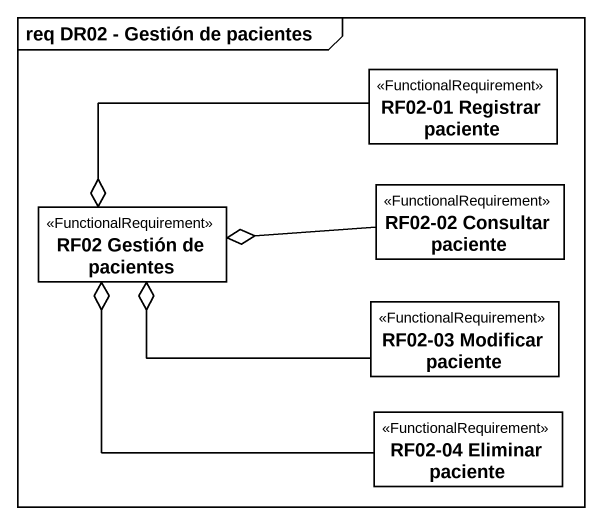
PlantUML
@startuml
mainframe req DR02 - Gestión de pacientes
hide circle
hide empty members
class "RF02-01 Registrar paciente" as RF02_01_Registrar_paciente <<FunctionalRequirement>>
class "RF02 Gestión de pacientes" as RF02_Gestión_de_pacientes <<FunctionalRequirement>>
class "RF02-02 Consultar paciente" as RF02_02_Consultar_paciente <<FunctionalRequirement>>
class "RF02-03 Modificar paciente" as RF02_03_Modificar_paciente <<FunctionalRequirement>>
class "RF02-04 Eliminar paciente" as RF02_04_Eliminar_paciente <<FunctionalRequirement>>
RF02_01_Registrar_paciente -left-o RF02_Gestión_de_pacientes
RF02_02_Consultar_paciente -left-o RF02_Gestión_de_pacientes
RF02_03_Modificar_paciente -left-o RF02_Gestión_de_pacientes
RF02_04_Eliminar_paciente -up-o RF02_Gestión_de_pacientes
@enduml
